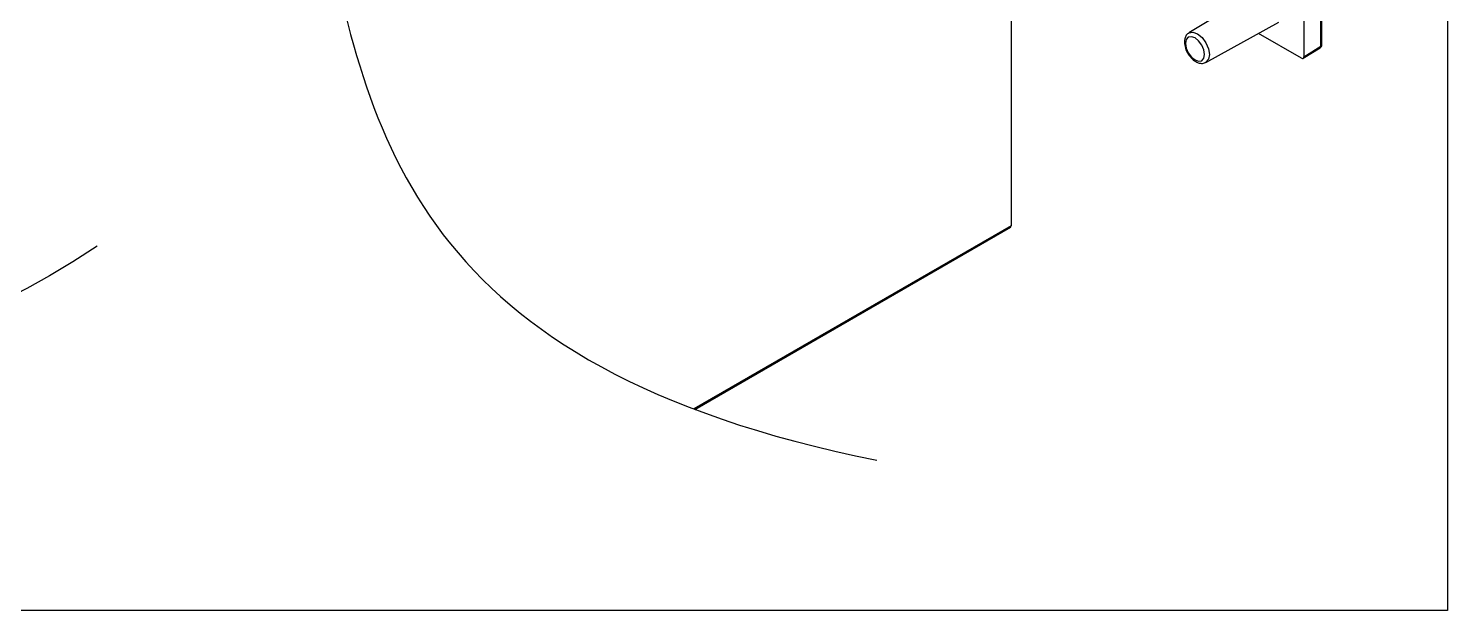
# Model space of a CAD drawing. Extents: x 0 to 7.06, y -4.75 to 0.
# Drawn here: x 2.99 to 7.059, y -4.753 to -3.084 of the extents above; entities that cross this region are included whole.
import ezdxf

# ---------------------------------------------------------------- set-up
doc = ezdxf.new("R2010")
doc.units = 0
doc.header["$LTSCALE"] = 0.5
doc.header["$MEASUREMENT"] = 0
for name, color, linetype in [('Dimension', 10, 'CONTINUOUS'), ('End Cap', 92, 'CONTINUOUS'), ('Housing', 150, 'CONTINUOUS')]:
    doc.layers.add(name, color=color, linetype=linetype)
doc.layers.add('Text-Unprinted', color=131, linetype='CONTINUOUS', plot=False)

msp = doc.modelspace()

# ---------------------------------------------------------------- linework, layer by layer
at = {"layer": 'Dimension', "transparency": 16777216}
msp.add_open_spline([(2.2408, -1.14), (3.5667, -1.4052), (3.6992, -2.0681), (3.9644, -3.3939), (4.097, -4.0569), (5.4228, -4.322)], degree=3, knots=[0, 0, 0, 0, 1, 1, 2, 2, 2, 2], dxfattribs=at)
msp.add_open_spline([(3.1872, -3.7084), (2.4372, -4.2084), (1.6872, -3.7084), (0.9372, -3.2084), (0.1872, -3.7084)], degree=3, dxfattribs=at)
at = {"layer": 'End Cap', "linetype": 'Continuous', "lineweight": 25, "transparency": 16777216}
for p, q in [((6.6955, -3.1353), (6.6955, -1.3165)), ((6.6983, -3.1313), (6.6983, -1.3125)), ((6.6467, -1.3446), (6.6467, -3.1655)), ((6.3841, -3.0565), (6.3169, -3.0972)), ((6.3656, -3.1816), (6.5752, -3.0665)), ((6.6397, -3.1696), (6.5167, -3.0986)), ((6.6448, -3.17), (6.6936, -3.1398)), ((6.6467, -3.1655), (6.6955, -3.1353))]:
    msp.add_line(p, q, dxfattribs=at)
at = {"layer": 'End Cap', "linetype": 'Continuous', "lineweight": 25, "transparency": 16777216, "flags": 128}
for points in [[(6.3619, -3.159), (6.3599, -3.1457), (6.3539, -3.1321), (6.345, -3.1201), (6.3346, -3.1116), (6.3241, -3.108), (6.3152, -3.1097), (6.3093, -3.1165), (6.3072, -3.1274), (6.3093, -3.1407), (6.3152, -3.1544), (6.3241, -3.1664), (6.3346, -3.1748), (6.345, -3.1785), (6.3539, -3.1768), (6.3599, -3.1699), (6.3619, -3.159)], [(6.3169, -3.0972), (6.3171, -3.097), (6.3176, -3.0968)], [(6.3176, -3.0968), (6.3283, -3.0949), (6.3415, -3.0994), (6.3547, -3.1101), (6.3659, -3.1252), (6.3733, -3.1424), (6.376, -3.1591), (6.3733, -3.1728), (6.3659, -3.1814), (6.3656, -3.1816)]]:
    msp.add_lwpolyline(points, dxfattribs=at)
at = {"layer": 'End Cap', "linetype": 'Continuous', "lineweight": 25, "transparency": 16777216}
for centre, radius, start, end in [((6.6883, -3.1313), 0.01, 301.7291, 0), ((6.6934, -3.1309), 0.00495, 295.3879, 354.638), ((6.6906, -3.1359), 0.00494, 307.033, 6.4015)]:
    msp.add_arc(centre, radius, start, end, dxfattribs=at)
msp.add_ellipse((6.6397, -3.1614), major_axis=(-0.005, 0.00866), ratio=0.577206, start_param=2.356428, end_param=3.92692, dxfattribs=at)
for points, knots in [([(6.3182, -3.0972), (6.3165, -3.098), (6.3115, -3.1003), (6.3063, -3.1088), (6.3035, -3.1212), (6.3055, -3.1365), (6.3091, -3.1486), (6.3128, -3.1538), (6.3129, -3.154)], [0, 0, 0, 0, 0.097871, 0.290291, 0.494548, 0.734902, 0.990985, 1, 1, 1, 1]), ([(6.3129, -3.154), (6.3162, -3.159), (6.3227, -3.1694), (6.3361, -3.1801), (6.3492, -3.1849), (6.3597, -3.1849), (6.3641, -3.1819), (6.3653, -3.181)], [0, 0, 0, 0, 0.240442, 0.493244, 0.726822, 0.924002, 1, 1, 1, 1])]:
    msp.add_open_spline(points, degree=3, knots=knots, dxfattribs=at)
at = {"layer": 'Housing', "transparency": 16777216}
for p, q in [((5.8075, -1.8291), (5.8075, -3.65)), ((5.8075, -3.65), (4.8976, -4.1753)), ((4.9011, -4.1766), (5.8054, -3.6545))]:
    msp.add_line(p, q, dxfattribs=at)
msp.add_arc((5.8026, -3.6505), 0.00493, 305.0133, 6.2988, dxfattribs=at)
at = {"layer": 'Text-Unprinted', "ltscale": 0.5, "transparency": 16777216}
msp.add_lwpolyline([(0, 0), (7.0587, 0), (7.0587, -4.7533), (0, -4.7533)], close=True, dxfattribs=at)

doc.saveas('drawing.dxf')
